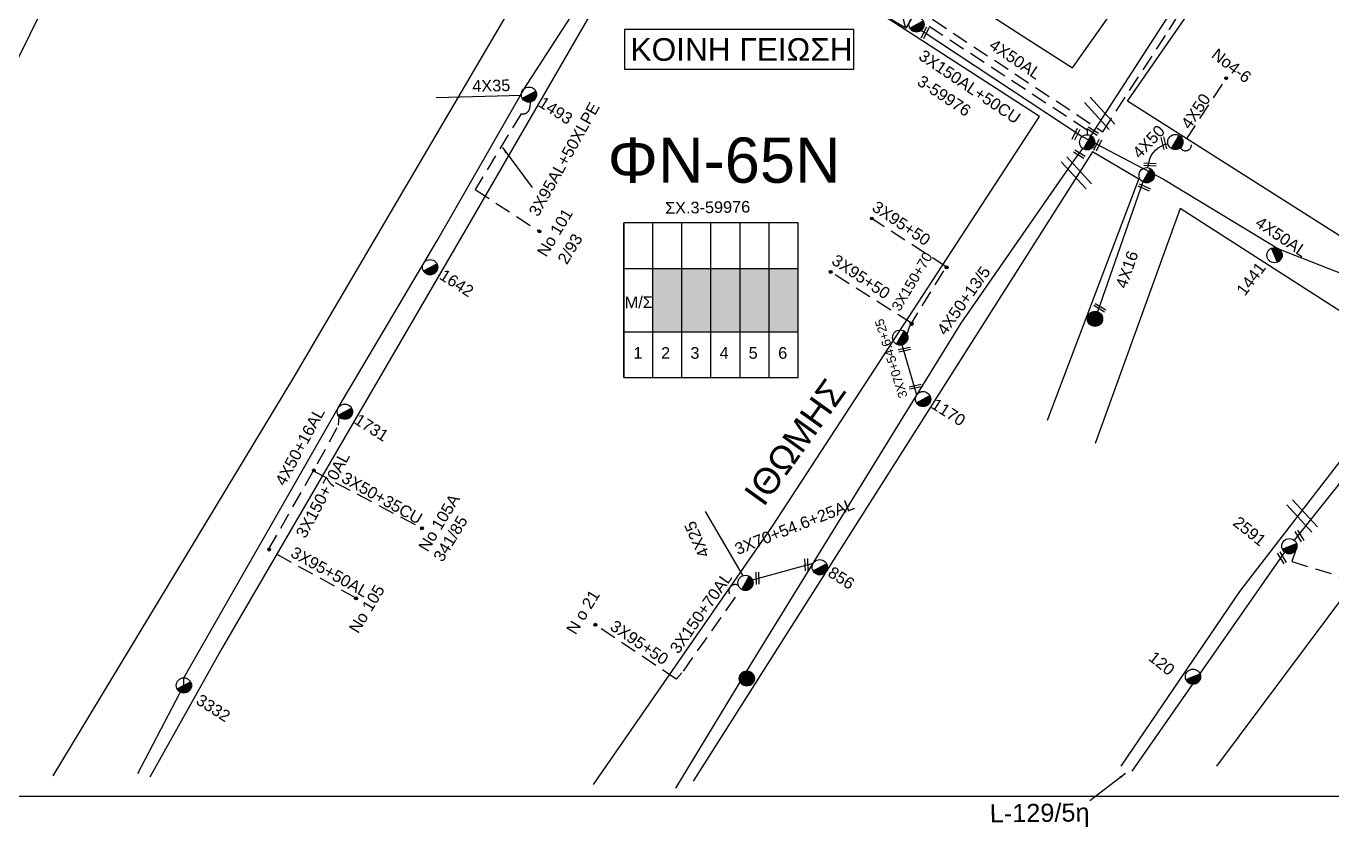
# Model space of a CAD drawing. Header units: millimetres. Extents: x 898 to 5598, y 789 to 3443.
# Drawn here: x 1955.3 to 2157.3, y 797.1 to 921 of the extents above; entities that cross this region are included whole.
import ezdxf
from ezdxf.enums import TextEntityAlignment as Align

# ---------------------------------------------------------------- set-up
doc = ezdxf.new("R2010")
doc.units = ezdxf.units.MM
doc.linetypes.add('DASHED', pattern=[19.05, 12.7, -6.35])
for name, color, linetype in [('Άγνωστα', 7, 'Continuous'), ('Ασφαλειοκιβώτια Χ.Τ 6 αναχωρήσεων', 7, 'Continuous'), ('Ασφαλειοκιβώτια Χ.Τ 9 αναχωρήσεων', 7, 'Continuous'), ('Γυμνά εναέρια ΧΤ (3Φ)   4x35CU', 7, 'Continuous'), ('Γυμνά εναέρια ΧΤ (3Φ)   4x50CU', 7, 'Continuous'), ('Γυμνά εναέρια ΧΤ και ΦΟΠ (3Φ)   4x50+16AL', 7, 'Continuous'), ('Εναέρια παροχή ΧΤ 4x16', 7, 'SYN_LINE'), ('Επιγραφές - Σχήματα', 7, 'Continuous'), ('Καλώδια Χ.Τ. 3Χ50+35', 7, 'DASHED'), ('Καλώδια ΧΤ   3x150+70AL', 7, 'DASHED'), ('Καλώδια ΧΤ   3x150AL+50CU', 7, 'DASHED'), ('Καλώδια ΧΤ   3x95+35 XLPE', 7, 'DASHED'), ('Καλώδια ΧΤ   3x95+50 AL XLPE', 7, 'DASHED'), ('Μηχανική τομή', 7, 'Continuous'), ('Στύλος Ξύλινος', 7, 'Continuous'), ('Στύλος Ξύλινος @ 1', 7, 'Continuous'), ('Στύλος ΦΜ', 7, 'Continuous'), ('Στύλος ΦΜ @ 1', 7, 'Continuous'), ('Συνδέσεις', 7, 'Continuous'), ('Συνεστραμμένα ΧΤ   3x70+54.6+25 AL', 7, 'SYN_LINE'), ('Τομή', 7, 'Continuous'), ('Υποσταθμός εναέριος 2 στύλων', 7, 'Continuous'), ('Υποσταθμός πόλεως', 7, 'Continuous'), ('Υπόβαθρο ΔΕΗ', 7, 'Continuous'), ('Υπόγεια καλώδια Παροχών ΧΤ   4x25', 7, 'DASHED'), ('Υπόγεια καλώδια Παροχών ΧΤ   4x50AL', 7, 'DASHED')]:
    doc.layers.add(name, color=color, linetype=linetype)
doc.styles.add('arial', font='arial.ttf')
doc.styles.get("Standard").update_dxf_attribs({"font": 'arial.ttf'})
doc.linetypes.add('SYN_LINE', pattern='A,0.5,-0.0001,["/\\/\\/\\/",Standard,S=0.1,R=0,X=0,Y=-0.05],-0.25', length=0.7501)
doc.dimstyles.new('ISO-25', dxfattribs={"dimtxt": 2.5, "dimasz": 2.5, "dimexe": 1.25, "dimexo": 0.625, "dimtad": 1, "dimtxsty": 'Standard', "dimcen": 2.5, "dimadec": 0, "dimazin": 0, "dimtfac": 1, "dimtmove": 0, "dimatfit": 3, "dimfxl": 1, "dimarcsym": 0})

# ---------------------------------------------------------------- blocks, each defined once
blk = doc.blocks.new('ΥΠΑΡΧΩΝ ΤΣΙΜΕΝΤΕΝΙΟΣ ΣΤΥΛΟΣ')
at = {"layer": 'Στύλος ΦΜ'}
blk.add_hatch(color=7, dxfattribs=at).paths.add_polyline_path([(-1.29, -2.28, 0.574793), (2.62, 0, 0.268822), (1.3, 2.27)])
at = {"layer": 'Στύλος ΦΜ', "color": 7}
blk.add_line((-1.29, -2.28), (1.3, 2.27), dxfattribs=at)
blk.add_circle((0, 0), 2.62, dxfattribs=at)
at = {"layer": 'Στύλος ΦΜ', "flags": 4}
for tag, p in [('ΑΡΙΘΜΟΣ', (-4.68, 8.05)), ('ΤΥΠΟΣ', (-4.91, 3.03))]:
    blk.add_attdef(tag, p, '', height=4, dxfattribs=at)
blk = doc.blocks.new('ΥΠΑΡΧΩΝ ΞΥΛΙΝΟΣ ΣΤΥΛΟΣ')
at = {"layer": 'Στύλος Ξύλινος'}
h = blk.add_hatch(color=7, dxfattribs=at)
h.paths.add_polyline_path([(-2.62, 0, 0.270008), (-1.29, -2.28), (1.3, 2.27, 0.576266)])
h.paths.add_polyline_path([(-1.29, -2.28, 0.574793), (2.62, 0, 0.268822), (1.3, 2.27)])
at = {"layer": 'Στύλος Ξύλινος', "color": 7}
blk.add_line((-1.29, -2.28), (1.3, 2.27), dxfattribs=at)
blk.add_circle((0, 0), 2.62, dxfattribs=at)
at = {"layer": 'Στύλος Ξύλινος', "flags": 4}
for tag, p in [('ΑΡΙΘΜΟΣ', (-4.91, 8.6)), ('ΤΥΠΟΣ', (-4.85, 3.39))]:
    blk.add_attdef(tag, p, '', height=4, dxfattribs=at)
blk = doc.blocks.new('ΑΣΦΑΛΕΙΟΚΙΒΩΤΙΟ ΥΠΟΣΤΑΘΜΟΥ 6 ΑΝΑΧΩΡΗΣΕΩΝ')
at = {"layer": 'Ασφαλειοκιβώτια Χ.Τ 6 αναχωρήσεων', "ltscale": 40}
for p, q in [((-23.91, 27), (23.91, 27)), ((-9.83, 27), (-9.83, -27)), ((9.83, 27), (9.83, -27)), ((-23.91, 18), (23.91, 18)), ((-23.91, 9), (23.91, 9)), ((-23.91, 0), (23.91, 0)), ((-23.91, -9), (23.91, -9)), ((-23.91, -18), (23.91, -18))]:
    blk.add_line(p, q, dxfattribs=at)
at = {"layer": 'Ασφαλειοκιβώτια Χ.Τ 6 αναχωρήσεων'}
blk.add_lwpolyline([(-23.91, -27), (23.91, -27), (23.91, 27), (-23.91, 27)], close=True, dxfattribs=at)
for s, p in [('1', (-18.13, 24.01)), ('2', (-18.13, 15.45)), ('3', (-18.13, 6.37)), ('4', (-18.13, -2.65)), ('5', (-18.13, -11.66)), ('6', (-18.13, -20.8))]:
    blk.add_text(s, height=3.6, rotation=270, dxfattribs=at).set_placement(p)
at = {"layer": 'Ασφαλειοκιβώτια Χ.Τ 6 αναχωρήσεων', "ltscale": 40}
for tag, height, p in [('ΟΝΟΜΑ', 5, (-0.27, 31.68)), ('ΚΕΙΜΕΝΟ 1', 2, (16.95, 22.41)), ('ΚΕΙΜΕΝΟ 2', 2, (16.95, 13.71)), ('ΚΕΙΜΕΝΟ 3', 2, (16.95, 4.31)), ('ΚΕΙΜΕΝΟ 4', 2, (16.95, -4.67)), ('ΚΕΙΜΕΝΟ 5', 2, (16.95, -13.51)), ('ΚΕΙΜΕΝΟ 6', 2, (16.95, -22.43)), ('ΣΧ', 2, (-0.21, -29.21))]:
    blk.add_attdef(tag, text='', height=height, dxfattribs=at).set_placement(p, align=Align.MIDDLE_CENTER)
blk = doc.blocks.new('ΥΠΟΣΤΑΘΜΟΣ ΕΝΑΕΡΙΟΣ ΕΠΙ 2 ΣΤΥΛΩΝ')
at = {"layer": 'Υποσταθμός εναέριος 2 στύλων', "linetype": 'Continuous'}
for points in [[(-11.97, -2.11, 0.574793), (-8.45, -0.07, 0.268822), (-9.64, 1.98)], [(9.68, -2.15, 0.574793), (13.19, -0.1, 0.268822), (12.01, 1.95)]]:
    blk.add_hatch(color=256, dxfattribs=at).paths.add_polyline_path(points)
for p, q in [((-11.97, -2.11), (-9.64, 1.98)), ((9.68, -2.15), (12.01, 1.95))]:
    blk.add_line(p, q, dxfattribs=at)
for centre in [(-10.81, -0.07), (10.84, -0.1)]:
    blk.add_circle(centre, 2.36, dxfattribs=at)
at = {"layer": 'Υποσταθμός πόλεως', "linetype": 'Continuous', "ltscale": 40}
blk.add_lwpolyline([(-8.57, 2.82), (8.57, 2.82), (8.57, -2.82), (-8.57, -2.82)], close=True, dxfattribs=at)
for points in [[(-5.75, 0), (-8.57, 2.82)], [(-8.57, -2.82), (-5.75, 0)], [(-5.75, 0), (5.75, 0)], [(5.75, 0), (8.57, 2.82)], [(8.57, -2.82), (5.75, 0)]]:
    blk.add_lwpolyline(points, dxfattribs=at)
at = {"layer": 'Υποσταθμός εναέριος 2 στύλων', "ltscale": 40, "flags": 1}
for tag, p in [('ΜΕΤΑΣΧΗΜΑΤΙΣΜΟΣ', (14.09, 2.51)), ('ΙΣΧΥΣ', (14.07, -0.28)), ('ΑΡΙΘΜΟΣ', (14.19, -3))]:
    blk.add_attdef(tag, p, '', height=1.8, dxfattribs=at)
blk = doc.blocks.new('ΤΟΜΗ')
at = {"layer": 'Τομή', "ltscale": 40}
for p, q in [((-5.68, 0), (5.68, 0)), ((5.68, -2.33), (-5.68, -2.33))]:
    blk.add_line(p, q, dxfattribs=at)
blk = doc.blocks.new('ΜΗΧΑΝΙΚΗ ΤΟΜΗ')
at = {"layer": 'Μηχανική τομή', "ltscale": 40}
for p, q in [((-1.89, 0.78), (1.89, 0.78)), ((1.89, 0), (-1.89, 0))]:
    blk.add_line(p, q, dxfattribs=at)
blk = doc.blocks.new('_ΣΥΝΔΕΣΗ')
at = {"layer": 'Συνδέσεις', "linetype": 'SYN_LINE', "ltscale": 40}
blk.add_hatch(color=256, dxfattribs=at).paths.add_polyline_path([(0.5, -0.01, 1), (-0.5, -0.01, 1)])
at = {"layer": 'Συνδέσεις'}
blk.add_circle((0, -0.01), 0.5, dxfattribs=at)

msp = doc.modelspace()

# ---------------------------------------------------------------- hatches: boundary and pattern name
at = {"layer": 'Ασφαλειοκιβώτια Χ.Τ 9 αναχωρήσεων', "ltscale": 40}
for color, points in [(27, [(2052.26, 873.67), (2056.76, 873.67), (2056.76, 883.5), (2052.26, 883.5)]), (173, [(2056.76, 873.67), (2061.26, 873.67), (2061.26, 883.5), (2056.76, 883.5)]), (2, [(2061.26, 873.67), (2065.76, 873.67), (2065.76, 883.5), (2061.26, 883.5)]), (151, [(2065.76, 873.67), (2070.26, 873.67), (2070.26, 883.5), (2065.76, 883.5)]), (85, [(2070.26, 873.67), (2074.76, 873.67), (2074.76, 883.5), (2070.26, 883.5)])]:
    msp.add_hatch(color=color, dxfattribs=at).paths.add_polyline_path(points)

# ---------------------------------------------------------------- linework, layer by layer
at = {"layer": 'Άγνωστα', "color": 173}
msp.add_lwpolyline([(2055.81, 803.04), (2067.41, 822.19), (2090.56, 859.79), (2099.94, 875.02), (2117.37, 900.15), (2118.77, 902.06)], dxfattribs=at)
at = {"layer": 'Άγνωστα', "color": 173, "linetype": 'SYN_LINE', "ltscale": 8}
msp.add_lwpolyline([(2093.08, 863.9), (2090.86, 871.66)], dxfattribs=at)
at = {"layer": 'Άγνωστα', "color": 1}
msp.add_lwpolyline([(2150, 839.58), (2126.39, 805.7)], dxfattribs=at)
at = {"layer": 'Γυμνά εναέρια ΧΤ (3Φ)   4x35CU', "color": 151, "linetype": 'SYN_LINE', "ltscale": 8}
msp.add_lwpolyline([(2031.94, 910.24), (2018.76, 909.87)], dxfattribs=at)
at = {"layer": 'Γυμνά εναέρια ΧΤ (3Φ)   4x50CU', "color": 85, "linetype": 'Continuous', "ltscale": 0.2}
msp.add_lwpolyline([(2093.8, 920.35), (2118.68, 903.89), (2131.26, 897.33), (2149.06, 886.54), (2175.78, 876.05)], dxfattribs=at)
at = {"layer": 'Γυμνά εναέρια ΧΤ (3Φ)   4x50CU', "color": 85}
msp.add_lwpolyline([(2128.82, 899.07), (2129, 899.91, -0.307702), (2131.95, 902.79, 1000.787172)], format="xyb", dxfattribs=at)
msp.add_lwpolyline([(2176.13, 875.57), (2158.26, 849.91), (2151.48, 841.42)], dxfattribs=at)
at = {"layer": 'Γυμνά εναέρια ΧΤ και ΦΟΠ (3Φ)   4x50+16AL', "color": 151, "ltscale": 40}
msp.add_lwpolyline([(1972.61, 805.32), (1979.71, 818.96), (1979.73, 820.13), (2003.6, 861.91), (2018.98, 887.97), (2032.34, 911.29), (2044.79, 930.51)], dxfattribs=at)
at = {"layer": 'Εναέρια παροχή ΧΤ 4x16', "color": 85, "linetype": 'Continuous', "ltscale": 20}
msp.add_lwpolyline([(2128.08, 896.88), (2121.06, 876.8)], dxfattribs=at)
at = {"layer": 'Επιγραφές - Σχήματα', "color": 190}
msp.add_lwpolyline([(2047.86, 914.31), (2083.37, 914.31), (2083.37, 920.48), (2047.86, 920.48)], close=True, dxfattribs=at)
at = {"layer": 'Επιγραφές - Σχήματα'}
msp.add_lwpolyline([(924.79, 801.84), (2932.69, 801.84)], dxfattribs=at)
at = {"layer": 'Καλώδια Χ.Τ. 3Χ50+35', "color": 151, "linetype": 'DASHED', "ltscale": 0.2}
msp.add_lwpolyline([(1999.76, 852.17), (2016.54, 843.28)], dxfattribs=at)
at = {"layer": 'Καλώδια ΧΤ   3x150+70AL', "color": 173, "linetype": 'DASHED', "ltscale": 0.2}
msp.add_lwpolyline([(2091.6, 873.31), (2091.95, 874.46), (2091.95, 874.46), (2097.66, 883.73)], dxfattribs=at)
at = {"layer": 'Καλώδια ΧΤ   3x150+70AL', "color": 151, "ltscale": 0.2}
msp.add_lwpolyline([(1992.81, 839.99), (2000.4, 853.3), (2003.62, 859.24), (2003.75, 860.53)], dxfattribs=at)
at = {"layer": 'Καλώδια ΧΤ   3x150+70AL', "color": 1, "ltscale": 0.2}
msp.add_lwpolyline([(2151.68, 839.8), (2151.12, 838.14), (2167.37, 833.1), (2185.81, 828.11), (2206.3, 822.22)], dxfattribs=at)
at = {"layer": 'Καλώδια ΧΤ   3x150+70AL', "color": 173, "ltscale": 0.2}
msp.add_lwpolyline([(2064.99, 832.6), (2056.76, 820.93)], dxfattribs=at)
msp.add_arc((2065, 833.58), 0.984, 60.2256, 269.1214, dxfattribs=at)
at = {"layer": 'Καλώδια ΧΤ   3x150AL+50CU', "color": 7, "linetype": 'Continuous', "ltscale": 0.2}
msp.add_line((2160.18, 834.22), (2139.46, 806.49), dxfattribs=at)
at = {"layer": 'Καλώδια ΧΤ   3x150AL+50CU', "color": 27, "ltscale": 0.2}
msp.add_lwpolyline([(2090.89, 924.24, -0.632774), (2095.56, 922), (2121.87, 904.65), (2132.13, 920.41), (2139.95, 933.08), (2141.56, 935.74, -0.172678), (2142.51, 936.51, 0.025927), (2143.33, 936.84)], format="xyb", dxfattribs=at)
at = {"layer": 'Καλώδια ΧΤ   3x150AL+50CU', "color": 173, "ltscale": 0.2}
msp.add_lwpolyline([(2095.02, 920.96), (2119.47, 904.94), (2119.47, 904.19)], dxfattribs=at)
at = {"layer": 'Καλώδια ΧΤ   3x150AL+50CU', "color": 85, "linetype": 'DASHED', "ltscale": 0.2}
msp.add_arc((2134.67, 902.65), 0.942, 204.6356, 82.1219, dxfattribs=at)
at = {"layer": 'Καλώδια ΧΤ   3x95+50 AL XLPE', "color": 151, "linetype": 'DASHED', "ltscale": 0.2}
msp.add_lwpolyline([(2033.27, 909.23), (2033.25, 908.48, -0.478987), (2031.87, 907.44), (2024.79, 895.69), (2034.73, 889.22)], format="xyb", dxfattribs=at)
at = {"layer": 'Καλώδια ΧΤ   3x95+50 AL XLPE', "color": 173, "linetype": 'DASHED', "ltscale": 0.2}
for points in [[(2097.66, 883.73), (2086.14, 891.21)], [(2092.3, 875.02), (2079.76, 882.94)], [(2056.76, 820.93), (2055.87, 819.94), (2043.38, 828.34)]]:
    msp.add_lwpolyline(points, dxfattribs=at)
at = {"layer": 'Καλώδια ΧΤ   3x95+50 AL XLPE', "color": 151, "ltscale": 0.2}
msp.add_lwpolyline([(2006.34, 832.44), (1992.81, 839.99)], dxfattribs=at)
at = {"layer": 'Συνεστραμμένα ΧΤ   3x70+54.6+25 AL', "color": 173, "linetype": 'SYN_LINE', "ltscale": 10}
msp.add_lwpolyline([(2067.69, 835.29), (2077.09, 837.88)], dxfattribs=at)
at = {"layer": 'Υπόβαθρο ΔΕΗ'}
msp.add_lwpolyline([(2214.65, 991.84), (2259.24, 968.09), (2260.01, 963.82), (2217.25, 932.51), (2175.69, 877.65), (2125.68, 909.37), (2145.11, 937.38), (2147.53, 935.7, 0.201282), (2160.51, 932.94, 0.154958), (2177.12, 941.92, 0.022906), (2185.93, 951.92), (2214.65, 991.84), (2214.65, 991.84)], format="xyb", dxfattribs=at)
for points in [[(2117.2, 914.52), (2135.3, 940.17), (2093.79, 968.72), (2076.01, 982.07), (2059.76, 951.55), (2110.2, 919.04), (2117.2, 914.52)], [(1959.51, 804.96), (1996.55, 866.38), (2036.83, 935), (1976.7, 961.7), (1947.55, 902.96), (1897.48, 803.78)], [(2043.09, 803.61), (2070.79, 843.62), (2112.06, 907), (2054.83, 944.06), (2023.58, 889.96), (1985.56, 824.69), (1974.45, 804.74)], [(2113.3, 860.03), (2127.43, 897.29), (2120.27, 901.56), (2081.12, 839.84), (2058.51, 804.13)], [(2124.7, 806.47), (2143.07, 833.48), (2160.46, 856.04), (2161.76, 857.71), (2169.66, 869.74), (2133.87, 892.79), (2120.67, 856.38)]]:
    msp.add_lwpolyline(points, dxfattribs=at)
at = {"layer": 'Υπόγεια καλώδια Παροχών ΧΤ   4x25', "color": 173, "linetype": 'SYN_LINE', "ltscale": 10}
msp.add_lwpolyline([(2066.23, 835.94), (2060.42, 845.9)], dxfattribs=at)
at = {"layer": 'Υπόγεια καλώδια Παροχών ΧΤ   4x50AL', "color": 27, "linetype": 'Continuous', "ltscale": 0.2}
msp.add_lwpolyline([(2187.64, 1006.68), (2168.15, 978.8), (2152.35, 953.44), (2142.44, 938.8), (2120.05, 904.04)], dxfattribs=at)
at = {"layer": 'Υπόγεια καλώδια Παροχών ΧΤ   4x50AL', "color": 85, "linetype": 'DASHED', "ltscale": 0.2}
msp.add_lwpolyline([(2134.8, 903.5), (2140.91, 912.8)], dxfattribs=at)

# ---------------------------------------------------------------- block references
at = {"layer": 'Ασφαλειοκιβώτια Χ.Τ 6 αναχωρήσεων', "xscale": 0.5, "yscale": 0.5, "zscale": 0.5, "rotation": 90}
msp.add_blockref('ΑΣΦΑΛΕΙΟΚΙΒΩΤΙΟ ΥΠΟΣΤΑΘΜΟΥ 6 ΑΝΑΧΩΡΗΣΕΩΝ', (2061.26, 878.58), dxfattribs=at)
at = {"layer": 'Μηχανική τομή'}
for p, xscale, yscale, zscale, rotation in [((2094.56, 919.86), 0.4999999999999995, 0.4999999999999995, 0.4999999999999995, 63.70707487867689), ((2117.9, 904.17), 0.4999999999999995, 0.4999999999999995, 0.4999999999999995, 63.70707487867689), ((2120.4, 904.91), 0.4999999999999994, 0.4999999999999994, 0.4999999999999994, 148.3911267191788), ((2121.26, 902.47), 0.4999999999999995, 0.4999999999999995, 0.4999999999999995, 63.70707487867689), ((2131.5, 902.93), 0.4999999999999996, 0.4999999999999996, 0.4999999999999996, 104.0375806954414), ((2118.34, 901.34), 0.4999999999999994, 0.4999999999999994, 0.4999999999999994, 148.3911267191788), ((2129.19, 899.77), 0.4999999999999994, 0.4999999999999994, 0.4999999999999994, 176.2494715441405), ((2128.38, 896.19), 0.4999999999999997, 0.4999999999999997, 0.4999999999999997, 157.0137584779397), ((2121.52, 877.57), 0.4999999999999994, 0.4999999999999994, 0.4999999999999994, 148.3911267191788), ((2091.15, 871.13), 0.4999999999999995, 0.4999999999999995, 0.4999999999999995, 191.4949853201556), ((2092.84, 865.37), 0.4999999999999995, 0.4999999999999995, 0.4999999999999995, 191.4949853201556), ((2152.48, 842.17), 0.4999999999999995, 0.4999999999999995, 0.4999999999999995, 121.4684539157489), ((2076.22, 837.64), 0.4999999999999994, 0.4999999999999994, 0.4999999999999994, 92.23082428258228), ((2149.75, 838.81), 0.4999999999999995, 0.4999999999999995, 0.4999999999999995, 121.4684539157489), ((2068.65, 835.55), 0.4999999999999994, 0.4999999999999994, 0.4999999999999994, 92.23082428258223)]:
    msp.add_blockref('ΜΗΧΑΝΙΚΗ ΤΟΜΗ', p, dxfattribs=dict(at, xscale=xscale, yscale=yscale, zscale=zscale, rotation=rotation))
at = {"layer": 'Στύλος Ξύλινος @ 1', "ltscale": 40, "xscale": 0.4499999999998181, "yscale": 0.4499999999998181, "zscale": 0.4499999999998181}
for p in [(2120.67, 875.69), (2066.8, 820.03)]:
    msp.add_blockref('ΥΠΑΡΧΩΝ ΞΥΛΙΝΟΣ ΣΤΥΛΟΣ', p, dxfattribs=at)
at = {"layer": 'Στύλος ΦΜ @ 1', "ltscale": 40}
ref = msp.add_blockref('ΥΠΑΡΧΩΝ ΤΣΙΜΕΝΤΕΝΙΟΣ ΣΤΥΛΟΣ', (2033.1, 910.39), dxfattribs=dict(at, xscale=0.449999999999818, yscale=0.449999999999818, zscale=0.449999999999818, rotation=327.4265525482647))
ref.add_attrib('ΤΥΠΟΣ', '1493', (2034.39, 908.68), dxfattribs={"layer": 'Στύλος ΦΜ', "height": 1.8, "rotation": 327.4266, "flags": 4})
at = {"layer": 'Στύλος ΦΜ @ 1', "ltscale": 40, "xscale": 0.4499999999998181, "yscale": 0.4499999999998181, "zscale": 0.4499999999998181}
for p in [(2119.46, 903.01), (2133.1, 903.06), (2128.66, 897.91), (2090.54, 872.79), (2066.6, 834.83)]:
    msp.add_blockref('ΥΠΑΡΧΩΝ ΤΣΙΜΕΝΤΕΝΙΟΣ ΣΤΥΛΟΣ', p, dxfattribs=at)
at = {"layer": 'Στύλος ΦΜ @ 1', "ltscale": 40}
ref = msp.add_blockref('ΥΠΑΡΧΩΝ ΤΣΙΜΕΝΤΕΝΙΟΣ ΣΤΥΛΟΣ', (2148.45, 885.54), dxfattribs=dict(at, xscale=0.449999999999818, yscale=0.449999999999818, zscale=0.449999999999818, rotation=53.15845745336675))
ref.add_attrib('ΤΥΠΟΣ', '1441', (2143.85, 879.11), dxfattribs={"layer": 'Στύλος ΦΜ', "height": 1.8, "rotation": 53.1585, "flags": 4})
ref = msp.add_blockref('ΥΠΑΡΧΩΝ ΤΣΙΜΕΝΤΕΝΙΟΣ ΣΤΥΛΟΣ', (2017.8, 883.68), dxfattribs=dict(at, xscale=0.449999999999818, yscale=0.449999999999818, zscale=0.449999999999818, rotation=327.4265525482647))
ref.add_attrib('ΤΥΠΟΣ', '1642', (2019.08, 881.97), dxfattribs={"layer": 'Στύλος ΦΜ', "height": 1.8, "rotation": 327.4266, "flags": 4})
ref = msp.add_blockref('ΥΠΑΡΧΩΝ ΤΣΙΜΕΝΤΕΝΙΟΣ ΣΤΥΛΟΣ', (2094.07, 863.27), dxfattribs=dict(at, xscale=0.449999999999818, yscale=0.449999999999818, zscale=0.449999999999818, rotation=327.4265525482647))
ref.add_attrib('ΤΥΠΟΣ', '1170', (2095.16, 861.99), dxfattribs={"layer": 'Στύλος ΦΜ', "height": 1.8, "rotation": 327.4266, "flags": 4})
ref = msp.add_blockref('ΥΠΑΡΧΩΝ ΤΣΙΜΕΝΤΕΝΙΟΣ ΣΤΥΛΟΣ', (2004.62, 861.32), dxfattribs=dict(at, xscale=0.449999999999818, yscale=0.449999999999818, zscale=0.449999999999818, rotation=327.4265525482647))
ref.add_attrib('ΤΥΠΟΣ', '1731', (2005.9, 859.61), dxfattribs={"layer": 'Στύλος ΦΜ', "height": 1.8, "rotation": 327.4266, "flags": 4})
ref = msp.add_blockref('ΥΠΑΡΧΩΝ ΤΣΙΜΕΝΤΕΝΙΟΣ ΣΤΥΛΟΣ', (2150.74, 840.5), dxfattribs=dict(at, xscale=0.449999999999818, yscale=0.449999999999818, zscale=0.449999999999818, rotation=321.0604792562143))
ref.add_attrib('ΤΥΠΟΣ', '2591', (2141.85, 843.89), dxfattribs={"layer": 'Στύλος ΦΜ', "height": 1.8, "rotation": 321.0605, "flags": 4})
ref = msp.add_blockref('ΥΠΑΡΧΩΝ ΤΣΙΜΕΝΤΕΝΙΟΣ ΣΤΥΛΟΣ', (2078.08, 837.25), dxfattribs=dict(at, xscale=0.449999999999818, yscale=0.449999999999818, zscale=0.449999999999818, rotation=327.4265525482647))
ref.add_attrib('ΤΥΠΟΣ', '856', (2079.18, 835.97), dxfattribs={"layer": 'Στύλος ΦΜ', "height": 1.8, "rotation": 327.4266, "flags": 4})
ref = msp.add_blockref('ΥΠΑΡΧΩΝ ΤΣΙΜΕΝΤΕΝΙΟΣ ΣΤΥΛΟΣ', (2135.83, 820.31), dxfattribs=dict(at, xscale=0.449999999999818, yscale=0.449999999999818, zscale=0.449999999999818, rotation=321.0604792562143))
ref.add_attrib('ΤΥΠΟΣ', '120', (2128.8, 823), dxfattribs={"layer": 'Στύλος ΦΜ', "height": 1.8, "rotation": 321.0605, "flags": 4})
ref = msp.add_blockref('ΥΠΑΡΧΩΝ ΤΣΙΜΕΝΤΕΝΙΟΣ ΣΤΥΛΟΣ', (1979.71, 818.96), dxfattribs=dict(at, xscale=0.449999999999818, yscale=0.449999999999818, zscale=0.449999999999818, rotation=327.4265525482647))
ref.add_attrib('ΤΥΠΟΣ', '3332', (1981.43, 816.22), dxfattribs={"layer": 'Στύλος ΦΜ', "height": 1.8, "rotation": 327.4266, "flags": 4})
at = {"layer": 'Συνδέσεις', "xscale": 0.4499999999999886, "yscale": 0.4499999999999886, "zscale": 0.4499999999999886}
for p in [(2140.96, 912.92), (2086.15, 891.22), (2034.73, 889.23), (2079.76, 882.95), (2097.72, 883.65), (2092.29, 874.9), (1999.81, 852.24), (2016.54, 843.28), (1992.9, 839.99), (2006.34, 832.44), (2043.38, 828.35)]:
    msp.add_blockref('_ΣΥΝΔΕΣΗ', p, dxfattribs=at)
at = {"layer": 'Τομή', "xscale": 0.4999999999999999, "yscale": 0.4999999999999999, "zscale": 0.4999999999999999, "rotation": 312.5321063511921}
for p in [(2121.82, 907.89), (2118.23, 898.68), (2153.15, 845.58)]:
    msp.add_blockref('ΤΟΜΗ', p, dxfattribs=at)
at = {"layer": 'Υποσταθμός εναέριος 2 στύλων', "xscale": 0.5, "yscale": 0.5, "zscale": 0.5, "rotation": 329.2003742899499}
msp.add_blockref('ΥΠΟΣΤΑΘΜΟΣ ΕΝΑΕΡΙΟΣ ΕΠΙ 2 ΣΤΥΛΩΝ', (2088.42, 924.07), dxfattribs=at)

# ---------------------------------------------------------------- texts
at = {"ltscale": 40, "insert": (2045.26, 903.75), "char_height": 7, "width": 94.4586, "attachment_point": 1, "style": 'arial'}
msp.add_mtext('ΦN-65N', dxfattribs=at)
at = {"ltscale": 40, "insert": (2066.14, 848.78), "char_height": 4, "width": 94.4586, "attachment_point": 1, "rotation": 54.3541, "style": 'arial'}
msp.add_mtext('ΙΘΩΜΗΣ', dxfattribs=at)
at = {"layer": 'Άγνωστα', "ltscale": 40, "attachment_point": 1, "style": 'arial'}
for s, insert, char_height, width, rotation in [('3-59976', (2093.99, 913.51), 1.8, 14.0206, 326.4044), ('4X35', (2024.31, 912.61), 1.8, 31.6072, 1.3562), ('3X95AL+50XLPE', (2032.96, 892.26), 1.8, 31.6072, 60.7736), ('4X50', (2133.85, 905.91), 1.8, 31.6072, 55.8392), ('4X50', (2126.29, 901.61), 1.8, 31.6072, 46.3883), ('ΣX.3-59976', (2054.15, 893.75), 1.8, 7.1535, 0.844), ('3X95+50', (2087.02, 894.06), 1.8, 31.6072, 326.0158), ('Νο 101', (2034.24, 886.05), 1.8, 18.4984, 58.8282), ('2/93', (2037.41, 884.9), 1.8, 7.1535, 58.8282), ('3X95+50', (2080.77, 885.8), 1.8, 31.6072, 326.0158), ('3X150+70', (2089.1, 877.54), 1.572, 27.6054, 59.1935), ('4X50+13/5', (2096.08, 874.04), 1.8, 31.6072, 54.7973), ('Μ/Σ', (2047.9, 879.12), 1.8, 7.1535, 0.844), ('3X70+54.6+25', (2090.36, 863.28), 1.3869, 24.3526, 107.4028), ('3X50+35CU', (2004.81, 852.11), 1.8, 31.6072, 330.7736), ('No 105A', (2015.89, 840.43), 1.8, 13.8797, 58.8282), ('341/85', (2018.19, 838.86), 1.8, 13.8797, 58.8282), ('No 105', (2005.13, 827.81), 1.8, 13.8797, 58.8282), ('N o 21', (2038.77, 827.62), 1.8, 13.8797, 58.8282), ('3X95+50', (2046.49, 829.19), 1.8, 31.6072, 326.0158), ('L-129/5η', (2104.37, 800.56), 2.8, 7.1535, 0.5869)]:
    msp.add_mtext(s, dxfattribs=dict(at, insert=insert, char_height=char_height, width=width, rotation=rotation))
at = {"layer": 'Γυμνά εναέρια ΧΤ και ΦΟΠ (3Φ)   4x50+16AL', "ltscale": 40, "insert": (1993.72, 850.54), "char_height": 1.8, "width": 31.6072, "attachment_point": 1, "rotation": 61.6317, "style": 'arial'}
msp.add_mtext('4X50+16AL', dxfattribs=at)
at = {"layer": 'Εναέρια παροχή ΧΤ 4x16', "ltscale": 20, "insert": (2123.8, 880.84), "char_height": 1.8, "width": 31.6072, "attachment_point": 1, "rotation": 71.0288, "style": 'arial'}
msp.add_mtext('4X16', dxfattribs=at)
at = {"layer": 'Επιγραφές - Σχήματα', "color": 190, "insert": (2048.81, 919.13), "char_height": 3.5, "width": 35.1311, "attachment_point": 1}
msp.add_mtext('KOINH ΓΕΙΩΣΗ', dxfattribs=at)
at = {"layer": 'Καλώδια ΧΤ   3x150+70AL', "ltscale": 0.2, "char_height": 1.8, "width": 31.6072, "attachment_point": 1, "style": 'arial'}
for insert, rotation in [((1996.93, 842.45), 61.6317), ((2054.75, 824.76), 54.7973)]:
    msp.add_mtext('3X150+70AL', dxfattribs=dict(at, insert=insert, rotation=rotation))
at = {"layer": 'Καλώδια ΧΤ   3x150AL+50CU', "ltscale": 0.2, "insert": (2094.24, 917.46), "char_height": 1.8, "width": 31.6072, "attachment_point": 1, "rotation": 326.0158, "style": 'arial'}
msp.add_mtext('3X150AL+50CU', dxfattribs=at)
at = {"layer": 'Καλώδια ΧΤ   3x95+35 XLPE', "ltscale": 0.2, "insert": (2139.64, 917.68), "char_height": 1.8, "width": 31.6072, "attachment_point": 1, "rotation": 322.3295, "style": 'arial'}
msp.add_mtext('Νo4-6', dxfattribs=at)
at = {"layer": 'Καλώδια ΧΤ   3x95+50 AL XLPE', "ltscale": 0.2, "insert": (1996.95, 840.55), "char_height": 1.8, "width": 31.6072, "attachment_point": 1, "rotation": 330.7736, "style": 'arial'}
msp.add_mtext('3X95+50AL', dxfattribs=at)
at = {"layer": 'Συνεστραμμένα ΧΤ   3x70+54.6+25 AL', "ltscale": 20, "insert": (2064.72, 840.81), "char_height": 1.8, "width": 31.6072, "attachment_point": 1, "rotation": 21.4935, "style": 'arial'}
msp.add_mtext('3X70+54.6+25AL', dxfattribs=at)
at = {"layer": 'Υπόγεια καλώδια Παροχών ΧΤ   4x25', "ltscale": 0.2, "insert": (2059.46, 838.48), "char_height": 1.8, "width": 31.6072, "attachment_point": 1, "rotation": 114.3395, "style": 'arial'}
msp.add_mtext('4X25', dxfattribs=at)
at = {"layer": 'Υπόγεια καλώδια Παροχών ΧΤ   4x50AL', "ltscale": 0.2, "char_height": 1.8, "width": 31.6072, "attachment_point": 1, "rotation": 326.0158, "style": 'arial'}
for insert in [(2105.15, 919.13), (2146.31, 891.65)]:
    msp.add_mtext('4X50AL', dxfattribs=dict(at, insert=insert))

# ---------------------------------------------------------------- leaders
at = {"layer": 'Επιγραφές - Σχήματα', "ltscale": 40}
for points in [[(2028.98, 902.2), (2033.6, 896)], [(2125.38, 805.34), (2119.89, 801.11)]]:
    msp.add_leader(points, dimstyle='ISO-25', override={"dimasz": 1, "dimtad": 0}, dxfattribs=at)

doc.saveas('drawing.dxf')
